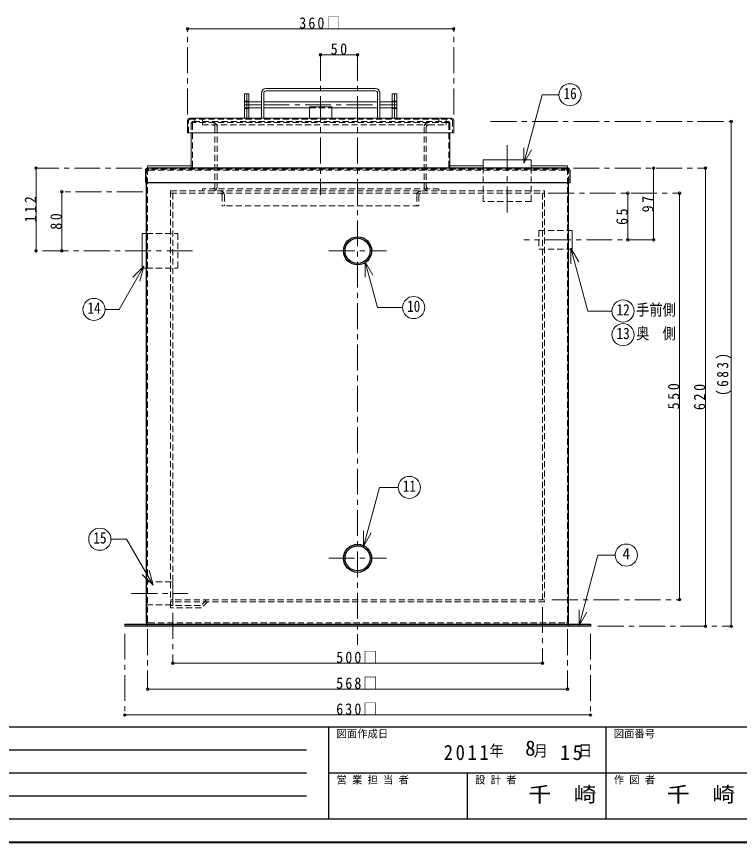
# Model space of a CAD drawing. Units: millimetres at full size, sheet at 1:7. Extents: x -1486 to 1349, y -951 to 1016.
# Drawn here: x -530 to 448, y -951 to 167 of the extents above; entities that cross this region are included whole.
import ezdxf
from ezdxf.enums import TextEntityAlignment as Align

# ---------------------------------------------------------------- set-up
doc = ezdxf.new("R2010")
doc.units = ezdxf.units.MM
doc.header["$LTSCALE"] = 7
doc.header["$PDMODE"] = 32
doc.header["$PDSIZE"] = 3.5
doc.linetypes.add('CHAIN1', pattern=[8, 5, -1, 1, -1])
doc.linetypes.add('DASHED1', pattern=[1.8, 1.2, -0.6])
doc.layers.add('0-0', color=7, linetype='Continuous', lineweight=18)
doc.styles.add('ＭＳ ゴシック', font='')
doc.styles.get('ＭＳ ゴシック').set_extended_font_data('MS Gothic')

msp = doc.modelspace()

# ---------------------------------------------------------------- linework, layer by layer
at = {"layer": '0-0', "color": 4, "linetype": 'CHAIN1', "lineweight": 9}
for p, q in [((-298.461, 34.339), (-298.461, 150.102)), ((61.539, 34.339), (61.539, 150.102)), ((-118.461, 115.102), (-118.461, -74.661)), ((-68.461, 115.102), (-68.461, -683.161)), ((-215.461, 47.339), (-198.461, 47.339)), ((-195.461, 47.339), (-41.461, 47.339)), ((-38.461, 47.339), (-21.461, 47.339)), ((111.539, 24.839), (437.039, 24.839)), ((134.039, -7.161), (134.039, -103.161)), ((-360.461, -38.161), (-503.461, -38.161)), ((223.539, -38.161), (402.039, -38.161)), ((-358.961, -70.161), (-468.461, -70.161)), ((189.539, -72.161), (367.039, -72.161)), ((332.039, -135.161), (156.539, -135.161)), ((-291.711, -150.161), (-503.461, -150.161)), ((-107.461, -150.161), (-29.461, -150.161)), ((-107.461, -566.161), (-29.461, -566.161)), ((-374.211, -613.661), (-298.211, -613.661)), ((194.539, -622.161), (367.039, -622.161)), ((181.539, -632.161), (181.539, -708.161)), ((-318.461, -640.161), (-318.461, -708.161)), ((256.539, -658.161), (437.039, -658.161)), ((-383.461, -668.161), (-383.461, -778.161)), ((-352.461, -662.161), (-352.461, -743.161)), ((215.539, -662.161), (215.539, -743.161)), ((246.539, -668.161), (246.539, -778.161))]:
    msp.add_line(p, q, dxfattribs=at)
at = {"layer": '0-0', "color": 4, "lineweight": 9}
for p, q in [((61.539, 150.102), (-298.461, 150.102)), ((-68.461, 115.102), (-118.461, 115.102)), ((-221.461, 62.339), (-221.461, 29.339)), ((-221.461, 62.339), (-215.461, 62.339)), ((-218.461, 62.339), (-218.461, 29.339)), ((-215.461, 62.339), (-215.461, 29.339)), ((-18.461, 62.339), (-18.461, 29.339)), ((-15.461, 62.339), (-15.461, 29.339)), ((-215.461, 47.339), (-221.461, 47.339)), ((-215.461, 51.339), (-198.461, 51.339)), ((-195.461, 51.339), (-41.461, 51.339)), ((-38.461, 51.339), (-21.461, 51.339)), ((-15.461, 47.339), (-21.461, 47.339)), ((-215.461, 43.339), (-198.461, 43.339)), ((-195.461, 43.339), (-133.461, 43.339)), ((-103.461, 43.339), (-41.461, 43.339)), ((-38.461, 43.339), (-21.461, 43.339)), ((437.039, 24.839), (437.039, -658.161)), ((-293.461, 9.339), (-293.461, -38.161)), ((56.539, 9.339), (56.539, -38.161)), ((-503.461, -38.161), (-503.461, -150.161)), ((-352.461, -38.161), (-352.461, -35.161)), ((-293.461, -35.161), (-352.461, -35.161)), ((101.539, -35.161), (56.539, -35.161)), ((332.039, -38.161), (332.039, -135.161)), ((402.039, -38.161), (402.039, -658.161)), ((-468.461, -70.161), (-468.461, -150.161)), ((297.039, -72.161), (297.039, -135.161)), ((367.039, -72.161), (367.039, -622.161)), ((-318.461, -708.161), (181.539, -708.161)), ((-352.461, -743.161), (215.539, -743.161)), ((-383.461, -778.161), (246.539, -778.161))]:
    msp.add_line(p, q, dxfattribs=at)
at = {"layer": '0-0'}
for p, q in [((-44.461, 69.339), (-192.461, 69.339)), ((-198.461, 63.339), (-198.461, 29.339)), ((-195.461, 63.339), (-195.461, 29.339)), ((-44.461, 66.339), (-192.461, 66.339)), ((-41.461, 63.339), (-41.461, 29.339)), ((-38.461, 63.339), (-38.461, 29.339)), ((156.488, -31.63), (181.315, 61.027)), ((203.897, 61.027), (181.315, 61.027)), ((-133.461, 44.839), (-133.461, 29.339)), ((-103.461, 44.839), (-133.461, 44.839)), ((-103.461, 44.839), (-103.461, 29.339)), ((-298.461, 26.339), (-298.461, 9.339)), ((-295.461, 29.339), (58.539, 29.339)), ((61.539, 26.339), (61.539, 9.339)), ((-298.461, 9.339), (61.539, 9.339)), ((156.488, -31.63), (156.488, -10.63)), ((156.488, -31.63), (166.988, -13.443)), ((101.539, -38.161), (101.539, -27.161)), ((166.539, -27.161), (101.539, -27.161)), ((166.539, -38.161), (166.539, -27.161)), ((217.039, -122.661), (222.039, -122.661)), ((222.039, -147.661), (222.039, -122.661)), ((-359.711, -126.661), (-353.961, -126.661)), ((-359.711, -126.661), (-359.711, -173.661)), ((217.039, -147.661), (222.039, -147.661)), ((220.183, -146.64), (220.183, -167.64)), ((220.183, -146.64), (230.683, -164.826)), ((220.183, -146.64), (242.95, -231.608)), ((-58.104, -164.951), (-47.604, -183.138)), ((-58.104, -164.951), (-58.104, -185.951)), ((-357.45, -170.984), (-391.188, -229.419)), ((-357.45, -170.984), (-372.299, -185.833)), ((-357.45, -170.984), (-362.885, -191.268)), ((-359.711, -173.661), (-353.961, -173.661)), ((-410.077, -229.419), (-391.188, -229.419)), ((275.627, -231.608), (242.95, -231.608)), ((-60.363, -550.045), (-60.363, -529.045)), ((-60.363, -550.045), (-49.863, -531.859)), ((-402.155, -540.308), (-381.121, -540.308)), ((-345.098, -602.702), (-381.121, -540.308)), ((-345.098, -602.702), (-359.947, -587.852)), ((-345.098, -602.702), (-350.533, -582.417)), ((-354.211, -598.161), (-353.961, -598.161)), ((231.18, -657.038), (231.18, -636.038)), ((231.18, -657.038), (241.68, -638.851))]:
    msp.add_line(p, q, dxfattribs=at)
at = {"layer": '0-0', "color": 4, "linetype": 'DASHED1', "lineweight": 9}
for p, q in [((-221.461, 52.339), (-215.461, 52.339)), ((-215.461, 51.339), (-221.461, 51.339)), ((-15.461, 52.339), (-21.461, 52.339)), ((-21.461, 51.339), (-15.461, 51.339)), ((-215.461, 43.339), (-221.461, 43.339)), ((-221.461, 42.339), (-215.461, 42.339)), ((-133.461, 43.339), (-103.461, 43.339)), ((-21.461, 43.339), (-15.461, 43.339)), ((-15.461, 42.339), (-21.461, 42.339)), ((-296.961, 9.339), (-296.961, 26.339)), ((-295.461, 27.839), (58.539, 27.839)), ((-290.471, 24.839), (53.55, 24.839)), ((53.539, 23.339), (-290.461, 23.339)), ((-288.461, 27.839), (-288.461, 24.839)), ((-278.461, 27.839), (-278.461, 24.839)), ((41.539, 27.839), (41.539, 24.839)), ((51.539, 27.839), (51.539, 24.839)), ((60.039, 26.339), (60.039, 9.339)), ((-293.461, 21.839), (-293.461, 9.339)), ((-291.961, 21.839), (-291.961, -38.161)), ((-261.461, 17.339), (-261.461, -63.161)), ((-258.461, 17.339), (-258.461, -63.161)), ((21.539, 17.339), (21.539, -63.161)), ((24.539, 17.339), (24.539, -63.161)), ((55.039, 21.839), (55.039, -38.161)), ((56.539, 21.839), (56.539, 9.339)), ((101.539, -83.161), (101.539, -38.161)), ((166.539, -83.161), (166.539, -38.161)), ((41.539, -66.161), (-278.461, -66.161)), ((-278.461, -66.161), (-278.461, -69.161)), ((41.539, -66.161), (41.539, -69.161)), ((-251.461, -75.161), (-251.461, -89.161)), ((-248.461, -75.161), (-248.461, -89.161)), ((11.539, -75.161), (11.539, -89.161)), ((14.539, -75.161), (14.539, -89.161)), ((14.539, -89.161), (-251.461, -89.161)), ((166.539, -83.161), (101.539, -83.161)), ((176.539, -122.661), (217.039, -122.661)), ((-353.961, -173.661), (-311.711, -173.661)), ((-353.961, -598.161), (-318.211, -598.161)), ((-318.211, -598.161), (-318.211, -629.161)), ((-321.461, -625.161), (-321.461, -633.161)), ((-318.461, -622.161), (-318.461, -630.161)), ((-272.673, -622.161), (-280.954, -630.161)), ((-353.961, -629.161), (-318.211, -629.161)), ((-280.954, -630.161), (-321.461, -630.161))]:
    msp.add_line(p, q, dxfattribs=at)
at = {"layer": '0-0', "color": 5, "lineweight": 25}
for p, q in [((-355.461, -41.161), (-355.461, -58.161)), ((215.539, -38.161), (-352.461, -38.161)), ((218.539, -41.161), (218.539, -58.161)), ((218.539, -58.161), (-355.461, -58.161)), ((-353.961, -653.661), (-353.961, -58.161)), ((217.039, -653.661), (217.039, -58.161)), ((-383.461, -655.161), (-383.461, -658.161)), ((-353.461, -655.161), (-353.461, -658.161)), ((216.539, -655.161), (216.539, -658.161))]:
    msp.add_line(p, q, dxfattribs=at)
at = {"layer": '0-0', "linetype": 'DASHED1'}
for p, q in [((-353.961, -58.161), (-353.961, -41.161)), ((215.539, -39.661), (-352.461, -39.661)), ((-352.461, -652.161), (-352.461, -42.661)), ((-350.961, -41.161), (214.039, -41.161)), ((-332.461, -39.661), (-332.461, -41.161)), ((-273.461, -38.161), (-273.461, -41.161)), ((36.539, -38.161), (36.539, -41.161)), ((195.539, -39.661), (195.539, -41.161)), ((215.539, -652.161), (215.539, -42.661)), ((217.039, -58.161), (217.039, -41.161)), ((-321.461, -69.161), (184.539, -69.161)), ((-321.461, -69.161), (-321.461, -625.161)), ((-321.461, -72.161), (184.539, -72.161)), ((-318.461, -72.161), (-318.461, -622.161)), ((181.539, -72.161), (181.539, -622.161)), ((184.539, -69.161), (184.539, -625.161)), ((184.539, -622.161), (-321.461, -622.161)), ((184.539, -625.161), (-321.461, -625.161)), ((-350.961, -653.661), (214.039, -653.661))]:
    msp.add_line(p, q, dxfattribs=at)
at = {"layer": '0-0', "color": 6, "lineweight": 25}
for p, q in [((-1454.461, -794.161), (1317.539, -794.161)), ((-107.461, -919.161), (-107.461, -794.161)), ((267.539, -794.161), (267.539, -919.161)), ((-787.461, -825.411), (-137.461, -825.411)), ((-137.461, -856.661), (-787.461, -856.661)), ((1317.539, -856.661), (-107.461, -856.661)), ((80.039, -919.161), (80.039, -856.661)), ((-137.461, -887.911), (-787.461, -887.911)), ((1317.539, -919.161), (-1454.461, -919.161))]:
    msp.add_line(p, q, dxfattribs=at)
at = {"layer": '0-0', "color": 1, "lineweight": 40}
msp.add_line((1349.039, -950.661), (-1485.961, -950.661), dxfattribs=at)
at = {"layer": '0-0', "color": 4, "lineweight": 9}
for points in [[(-15.461, 62.339), (-21.461, 62.339), (-21.461, 29.339)], [(215.539, -38.161), (215.539, -35.161), (166.539, -35.161)]]:
    msp.add_lwpolyline(points, dxfattribs=at)
at = {"layer": '0-0', "color": 4, "linetype": 'DASHED1', "lineweight": 9}
for points in [[(-278.461, 23.339), (-278.461, 20.339), (27.539, 20.339)], [(27.539, 20.339), (51.539, 20.339), (51.539, 23.339)], [(176.539, -122.661), (176.539, -147.661), (217.039, -147.661)], [(-353.961, -126.661), (-311.711, -126.661), (-311.711, -173.661)], [(-271.461, -625.161), (-279.741, -633.161), (-321.461, -633.161)]]:
    msp.add_lwpolyline(points, dxfattribs=at)
at = {"layer": '0-0'}
for points in [[(-58.104, -164.951), (-41.52, -226.843), (-7.702, -226.843)], [(-60.363, -550.045), (-38.983, -470.256), (-13.548, -470.256)], [(231.18, -657.038), (256.679, -561.872), (280.012, -561.872)], [(-354.211, -598.161), (-354.211, -629.161), (-353.961, -629.161)]]:
    msp.add_lwpolyline(points, dxfattribs=at)
at = {"layer": '0-0', "color": 5, "lineweight": 25}
msp.add_lwpolyline([(-383.461, -655.161), (246.539, -655.161), (246.539, -658.161), (-383.461, -658.161)], dxfattribs=at)
at = {"layer": '0-0'}
for centre in [(218.897, 61.027), (7.298, -226.843), (-425.077, -229.419), (290.627, -231.608), (290.627, -263.608), (1.452, -470.256), (-417.155, -540.308), (295.012, -561.872)]:
    msp.add_circle(centre, 15, dxfattribs=at)
at = {"layer": '0-0', "color": 5, "lineweight": 25}
for centre, radius in [((-68.461, -150.161), 19), ((-68.461, -150.161), 17), ((-68.461, -566.161), 19), ((-68.461, -566.161), 17)]:
    msp.add_circle(centre, radius, dxfattribs=at)
at = {"layer": '0-0'}
for centre, radius, start, end in [((-192.461, 63.339), 6, 90, 180), ((-44.461, 63.339), 6, 0, 90), ((-192.461, 63.339), 3, 90, 180), ((-44.461, 63.339), 3, 0, 90), ((-295.461, 26.339), 3, 90, 180), ((58.539, 26.339), 3, 0, 90)]:
    msp.add_arc(centre, radius, start, end, dxfattribs=at)
at = {"layer": '0-0', "color": 4, "linetype": 'DASHED1', "lineweight": 9}
for centre, radius, start, end in [((-295.461, 26.339), 1.5, 90, 180), ((-290.461, 21.839), 3, 90, 180), ((-290.461, 21.839), 1.5, 90, 180), ((-264.461, 17.339), 6, 0, 90), ((27.539, 17.339), 6, 90, 180), ((53.539, 21.839), 3, 0, 90), ((53.539, 21.839), 1.5, 0, 90), ((58.539, 26.339), 1.5, 0, 90), ((-264.461, 17.339), 3, 0, 90), ((27.539, 17.339), 3, 90, 180), ((-264.461, -63.161), 3, 270, 0), ((-264.461, -63.161), 6, 270, 0), ((27.539, -63.161), 6, 180, 270), ((27.539, -63.161), 3, 180, 270), ((-254.461, -75.161), 6, 0, 90), ((-254.461, -75.161), 3, 0, 90), ((17.539, -75.161), 6, 90, 180), ((17.539, -75.161), 3, 90, 180)]:
    msp.add_arc(centre, radius, start, end, dxfattribs=at)
at = {"layer": '0-0', "color": 5, "lineweight": 25}
for centre, radius, start, end in [((-352.461, -41.161), 3, 90, 180), ((215.539, -41.161), 3, 0, 90), ((-352.461, -653.661), 1.5, 180, 270), ((215.539, -653.661), 1.5, 270, 0)]:
    msp.add_arc(centre, radius, start, end, dxfattribs=at)
at = {"layer": '0-0', "linetype": 'DASHED1'}
for centre, radius, start, end in [((-352.461, -41.161), 1.5, 90, 180), ((-350.961, -42.661), 3, 90, 180), ((-350.961, -42.661), 1.5, 90, 180), ((214.039, -42.661), 3, 0, 90), ((214.039, -42.661), 1.5, 0, 90), ((215.539, -41.161), 1.5, 0, 90), ((-350.961, -652.161), 1.5, 180, 270), ((214.039, -652.161), 1.5, 270, 0)]:
    msp.add_arc(centre, radius, start, end, dxfattribs=at)
at = {"layer": '0-0', "color": 4}
for p in [(-298.461, 150.102), (61.539, 150.102), (-118.461, 115.102), (-68.461, 115.102), (437.039, 24.839), (-503.461, -38.161), (332.039, -38.161), (402.039, -38.161), (-468.461, -70.161), (297.039, -72.161), (367.039, -72.161), (297.039, -135.161), (332.039, -135.161), (-503.461, -150.161), (-468.461, -150.161), (367.039, -622.161), (402.039, -658.161), (437.039, -658.161), (-318.461, -708.161), (181.539, -708.161), (-352.461, -743.161), (215.539, -743.161), (-383.461, -778.161), (246.539, -778.161)]:
    msp.add_point(p, dxfattribs=at)

# ---------------------------------------------------------------- texts
at = {"layer": '0-0', "style": 'ＭＳ ゴシック'}
for s, height, width, p in [('16', 15.4, 0.85, (210.147, 50.527)), ('14', 15.4, 0.85, (-433.827, -239.919)), ('10', 15.4, 0.85, (-1.452, -237.343)), ('12', 15.4, 0.85, (281.877, -242.108)), ('手前側', 15.4, 0.85, (308.377, -242.108)), ('13', 15.4, 0.85, (281.877, -274.108)), ('奥\u3000側', 15.4, 0.85, (308.377, -274.108)), ('11', 15.4, 0.85, (-7.298, -480.756)), ('15', 15.4, 0.85, (-425.905, -550.808)), ('千\u3000崎', 20.53, 1.1, (162.539, -901.911)), ('千\u3000崎', 20.53, 1.1, (350.039, -901.911))]:
    msp.add_text(s, height=height, dxfattribs=dict(at, width=width)).set_placement(p, align=Align.BOTTOM_LEFT)
for s, height, p in [('4', 15.4, (289.762, -572.372)), ('図面作成日', 10.26, (-96.961, -811.661)), ('図面番号', 10.26, (278.039, -811.661)), ('8', 20.53, (158.339, -839.411)), ('営 業 担 当 者', 10.26, (-96.961, -874.161)), ('設 計 者', 10.26, (90.539, -874.161)), ('作 図 者', 10.26, (278.039, -874.161))]:
    msp.add_text(s, height=height, dxfattribs=at).set_placement(p, align=Align.BOTTOM_LEFT)
at = {"layer": '0-0', "attachment_point": 7, "style": 'ＭＳ ゴシック'}
for s, insert, char_height in [('\\T1.3;\\W0.9;360□', (-147.336, 150.102), 15.4), ('\\T1.36;\\W0.9;50', (-104.836, 115.102), 15.4), ('\\T1.3;\\W0.9;500□', (-97.336, -708.161), 15.4), ('\\T1.3;\\W0.9;568□', (-97.336, -743.161), 15.4), ('\\T1.3;\\W0.9;630□', (-97.336, -778.161), 15.4), ('\\T1.28;\\W0.9;2011', (48.089, -839.411), 20.53), ('\\T1.27;\\W0.9;年\\~\\~\\~月\\~\\~\\~日', (110.039, -835.911), 15.4), ('\\T1.27;\\W0.95;15', (205.589, -839.411), 20.53)]:
    msp.add_mtext(s, dxfattribs=dict(at, insert=insert, char_height=char_height))
at = {"layer": '0-0', "char_height": 15.4, "attachment_point": 7, "rotation": 90, "style": 'ＭＳ ゴシック'}
for s, insert in [('\\T1.38;\\W0.9;112', (-503.461, -111.661)), ('\\T1.36;\\W0.9;97', (332.039, -98.036)), ('\\T1.36;\\W0.9;80', (-468.461, -121.536)), ('\\T1.36;\\W0.9;65', (297.039, -115.036)), ('\\T1.38;\\W0.85;(683)', (437.039, -346.411)), ('\\T1.38;\\W0.9;550', (367.039, -364.661)), ('\\T1.38;\\W0.9;620', (402.039, -365.661))]:
    msp.add_mtext(s, dxfattribs=dict(at, insert=insert))

doc.saveas('drawing.dxf')
